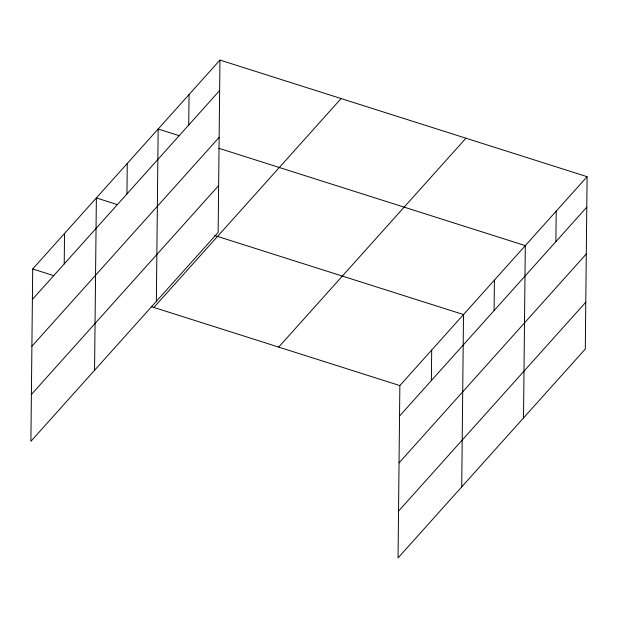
<?xml version="1.0" encoding="UTF-8"?>
<svg xmlns="http://www.w3.org/2000/svg" width="618" height="618" viewBox="0 0 618 618"><rect width="100%" height="100%" fill="white"/><g stroke="black" fill="none" stroke-linecap="round" stroke-linejoin="round"><path stroke-width="0.93" d="M219.954 60.07L32.708 268.969L30.9 441.306L218.146 232.414L219.954 60.07L587.1 176.694L585.292 349.031L398.046 557.93L399.854 385.586L587.1 176.694M64.218 263.932L64.535 233.457M94.562 370.282L96.369 197.945L117.482 204.651M126.945 193.952L127.262 163.476M156.354 301.352L158.162 129.007L179.274 135.713M188.737 125.014L189.054 94.539M431.364 380.549L431.688 350.074M461.716 486.907L463.515 314.562L214.77 235.551M494.091 310.568L494.415 280.093M523.508 417.969L525.308 245.624L218.741 148.25M555.883 241.638L556.208 211.155M32.383 299.444L219.629 90.552M31.897 346.258L219.143 137.366M31.387 394.493L218.633 185.601M153.867 307.447L341.113 98.556M278.695 347.1L465.941 138.208M399.537 416.061L586.783 207.169M399.043 462.874L586.289 253.983M398.54 511.109L585.787 302.217M32.708 268.969L53.812 275.674M151.109 306.574L399.854 385.586"/></g></svg>
